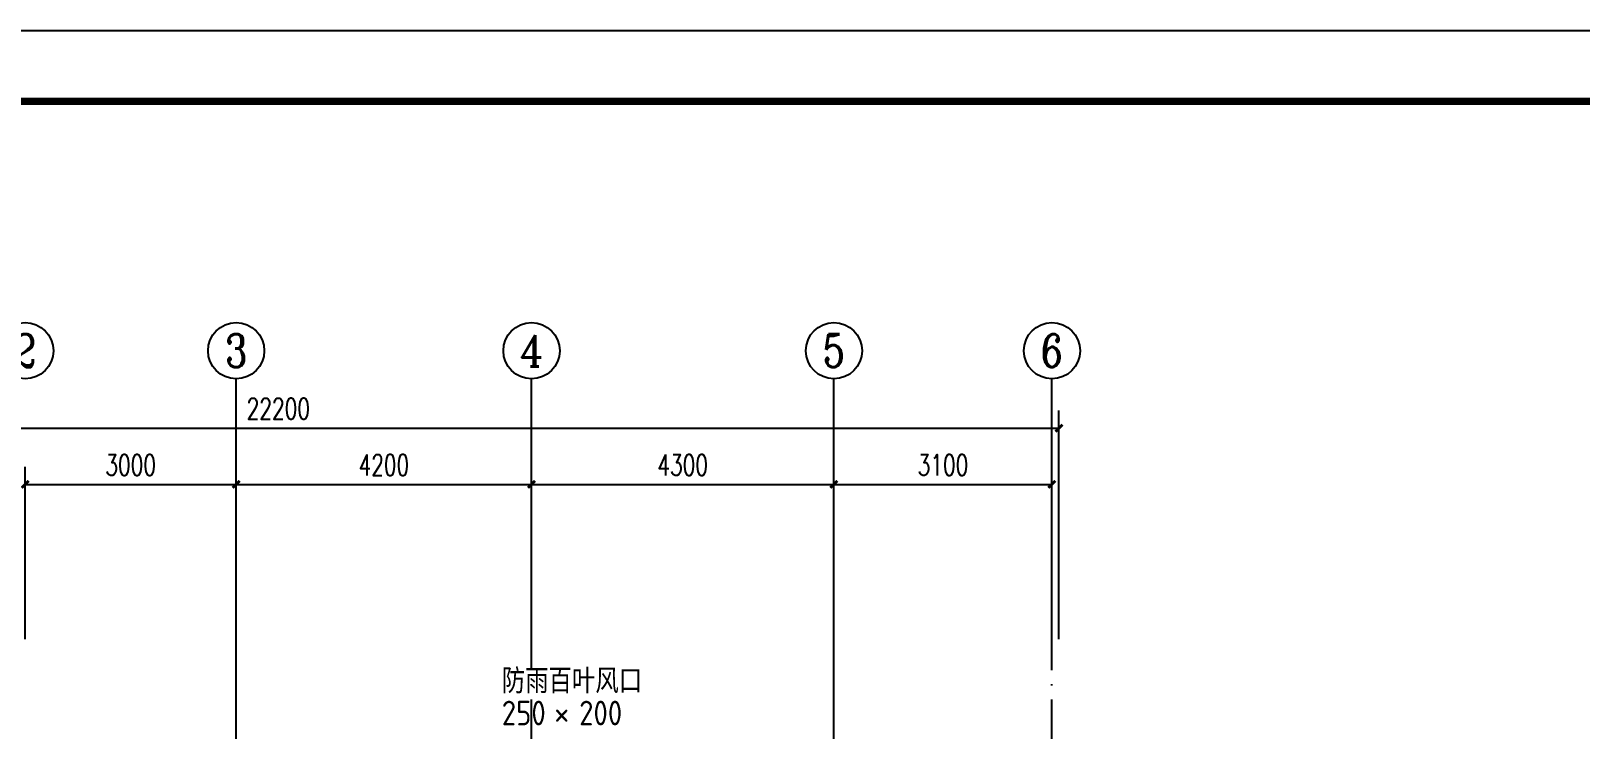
# Model space of a CAD drawing. Extents: x 5188914 to 7068445, y -542675 to 2032183.
# Drawn here: x 5219954 to 5241981, y -464841 to -454916 of the extents above; entities that cross this region are included whole.
import ezdxf
from ezdxf.enums import TextEntityAlignment as Align

# ---------------------------------------------------------------- set-up
doc = ezdxf.new("R2010")
doc.units = 0
doc.header["$LTSCALE"] = 1000
doc.header["$MEASUREMENT"] = 0
doc.linetypes.add('DOTE', pattern=[2.42, 2, -0.2, 0.02, -0.2])
doc.layers.get('0').update_dxf_attribs({"linetype": 'CONTINUOUS'})
doc.layers.get('Defpoints').update_dxf_attribs({"linetype": 'CONTINUOUS'})
for name, color, linetype in [('AXIS', 3, 'CONTINUOUS'), ('AXIS_TEXT', 7, 'CONTINUOUS'), ('DOTE', 252, 'CONTINUOUS'), ('DUCT-排风标注', 3, 'CONTINUOUS'), ('PUB_TITLE', 4, 'CONTINUOUS')]:
    doc.layers.add(name, color=color, linetype=linetype)
doc.styles.add('_TCH_AXIS', font='COMPLEX', dxfattribs={"bigfont": 'GBCBIG'})
doc.styles.add('_TCH_DIM_T3', font='SIMPLEX', dxfattribs={"width": 0.705882, "bigfont": 'GBCBIG'})
doc.styles.add('COMPLEX', font='COMPLEX')
doc.styles.get("Standard").update_dxf_attribs({"font": 'SCEIE', "bigfont": 'SCEIC'})
doc.dimstyles.new('_TCH_ARCH&&100', dxfattribs={"dimtxt": 297.5, "dimasz": 100, "dimexe": 250, "dimexo": 300, "dimgap": 126.25, "dimtad": 1, "dimdec": 0, "dimzin": 0, "dimdsep": 46, "dimtxsty": '_TCH_DIM_T3', "dimblk": 'ARCHTICK', "dimcen": 0.09, "dimclrt": 7, "dimazin": 2, "dimtfac": 1, "dimtdec": 0, "dimtix": 1, "dimtmove": 2, "dimatfit": 3, "dimfxl": 0, "dimtolj": 1, "dimtzin": 0, "dimarcsym": 0})

# ---------------------------------------------------------------- blocks, each defined once
blk = doc.blocks.new('_AXISO')
blk.add_circle((0, 0), 0.5)
at = {"layer": 'AXIS_TEXT', "style": 'COMPLEX', "width": 1.041667}
blk.add_attdef('A', text='', height=0.56, dxfattribs=at).set_placement((-0.25, -0.28), (0.25, -0.28), align=Align.FIT)
blk = doc.blocks.new('_ArchTick')
at = {"color": 0, "linetype": 'ByBlock', "const_width": 0.4}
blk.add_lwpolyline([(-0.5, -0.5), (0.5, 0.5)], dxfattribs=at)
blk = doc.blocks.new('*D223')
at = {"layer": 'AXIS', "color": 0, "lineweight": -2}
for p, q in [((5219872, -463562), (5219872, -461112)), ((5222872, -463562), (5222872, -461112)), ((5219872, -461362), (5222872, -461362))]:
    blk.add_line(p, q, dxfattribs=at)
at = {"layer": 'Defpoints', "color": 0}
for p in [(5222872, -461362), (5219872, -463862), (5222872, -463862)]:
    blk.add_point(p, dxfattribs=at)
at = {"layer": 'AXIS', "color": 0, "lineweight": -2, "xscale": 100, "yscale": 100, "zscale": 100, "rotation": 180}
blk.add_blockref('_ArchTick', (5219872, -461362), dxfattribs=at)
at = {"layer": 'AXIS', "color": 0, "lineweight": -2, "xscale": 100, "yscale": 100, "zscale": 100}
blk.add_blockref('_ArchTick', (5222872, -461362), dxfattribs=at)
at = {"layer": 'AXIS', "color": 7, "insert": (5221372, -461087), "char_height": 297.5, "attachment_point": 5, "style": '_TCH_DIM_T3'}
blk.add_mtext('\\A1;3000', dxfattribs=at)
blk = doc.blocks.new('*D224')
at = {"layer": 'AXIS', "color": 0, "lineweight": -2}
for p, q in [((5222872, -463562), (5222872, -461112)), ((5227072, -463562), (5227072, -461112)), ((5222872, -461362), (5227072, -461362))]:
    blk.add_line(p, q, dxfattribs=at)
at = {"layer": 'Defpoints', "color": 0}
for p in [(5227072, -461362), (5222872, -463862), (5227072, -463862)]:
    blk.add_point(p, dxfattribs=at)
at = {"layer": 'AXIS', "color": 0, "lineweight": -2, "xscale": 100, "yscale": 100, "zscale": 100, "rotation": 180}
blk.add_blockref('_ArchTick', (5222872, -461362), dxfattribs=at)
at = {"layer": 'AXIS', "color": 0, "lineweight": -2, "xscale": 100, "yscale": 100, "zscale": 100}
blk.add_blockref('_ArchTick', (5227072, -461362), dxfattribs=at)
at = {"layer": 'AXIS', "color": 7, "insert": (5224972, -461087), "char_height": 297.5, "attachment_point": 5, "style": '_TCH_DIM_T3'}
blk.add_mtext('\\A1;4200', dxfattribs=at)
blk = doc.blocks.new('*D225')
at = {"layer": 'AXIS', "color": 0, "lineweight": -2}
for p, q in [((5227072, -463562), (5227072, -461112)), ((5231372, -463562), (5231372, -461112)), ((5227072, -461362), (5231372, -461362))]:
    blk.add_line(p, q, dxfattribs=at)
at = {"layer": 'Defpoints', "color": 0}
for p in [(5231372, -461362), (5227072, -463862), (5231372, -463862)]:
    blk.add_point(p, dxfattribs=at)
at = {"layer": 'AXIS', "color": 0, "lineweight": -2, "xscale": 100, "yscale": 100, "zscale": 100, "rotation": 180}
blk.add_blockref('_ArchTick', (5227072, -461362), dxfattribs=at)
at = {"layer": 'AXIS', "color": 0, "lineweight": -2, "xscale": 100, "yscale": 100, "zscale": 100}
blk.add_blockref('_ArchTick', (5231372, -461362), dxfattribs=at)
at = {"layer": 'AXIS', "color": 7, "insert": (5229222, -461087), "char_height": 297.5, "attachment_point": 5, "style": '_TCH_DIM_T3'}
blk.add_mtext('\\A1;4300', dxfattribs=at)
blk = doc.blocks.new('*D226')
at = {"layer": 'AXIS', "color": 0, "lineweight": -2}
for p, q in [((5231372, -463562), (5231372, -461112)), ((5234472, -463562), (5234472, -461112)), ((5231372, -461362), (5234472, -461362))]:
    blk.add_line(p, q, dxfattribs=at)
at = {"layer": 'Defpoints', "color": 0}
for p in [(5234472, -461362), (5231372, -463862), (5234472, -463862)]:
    blk.add_point(p, dxfattribs=at)
at = {"layer": 'AXIS', "color": 0, "lineweight": -2, "xscale": 100, "yscale": 100, "zscale": 100, "rotation": 180}
blk.add_blockref('_ArchTick', (5231372, -461362), dxfattribs=at)
at = {"layer": 'AXIS', "color": 0, "lineweight": -2, "xscale": 100, "yscale": 100, "zscale": 100}
blk.add_blockref('_ArchTick', (5234472, -461362), dxfattribs=at)
at = {"layer": 'AXIS', "color": 7, "insert": (5232922, -461087), "char_height": 297.5, "attachment_point": 5, "style": '_TCH_DIM_T3'}
blk.add_mtext('\\A1;3100', dxfattribs=at)
blk = doc.blocks.new('*D227')
at = {"layer": 'AXIS', "color": 0, "lineweight": -2}
for p, q in [((5212372, -463562), (5212372, -460312)), ((5234572, -463562), (5234572, -460312)), ((5212372, -460562), (5234572, -460562))]:
    blk.add_line(p, q, dxfattribs=at)
at = {"layer": 'Defpoints', "color": 0}
for p in [(5234572, -460562), (5212372, -463862), (5234572, -463862)]:
    blk.add_point(p, dxfattribs=at)
at = {"layer": 'AXIS', "color": 0, "lineweight": -2, "xscale": 100, "yscale": 100, "zscale": 100, "rotation": 180}
blk.add_blockref('_ArchTick', (5212372, -460562), dxfattribs=at)
at = {"layer": 'AXIS', "color": 0, "lineweight": -2, "xscale": 100, "yscale": 100, "zscale": 100}
blk.add_blockref('_ArchTick', (5234572, -460562), dxfattribs=at)
at = {"layer": 'AXIS', "color": 7, "insert": (5223472, -460287), "char_height": 297.5, "attachment_point": 5, "style": '_TCH_DIM_T3'}
blk.add_mtext('\\A1;22200', dxfattribs=at)

msp = doc.modelspace()

# ---------------------------------------------------------------- linework, layer by layer
at = {"layer": 'AXIS', "color": 0}
for p, q in [((5222872.1, -463861.6), (5222872.1, -459861.6)), ((5227072.1, -463861.6), (5227072.1, -459861.6)), ((5231372.1, -463861.6), (5231372.1, -459861.6)), ((5234472.1, -463861.6), (5234472.1, -459861.6))]:
    msp.add_line(p, q, dxfattribs=at)
at = {"layer": 'DOTE', "linetype": 'DOTE'}
for p, q in [((5222872.1, -472661.6), (5222872.1, -463861.6)), ((5227072.1, -483361.6), (5227072.1, -463861.6)), ((5231372.1, -472661.6), (5231372.1, -463861.6)), ((5234472.1, -483361.6), (5234472.1, -463861.6))]:
    msp.add_line(p, q, dxfattribs=at)
at = {"layer": 'PUB_TITLE', "color": 4}
msp.add_lwpolyline([(5193907.2, -496915.9), (5253307.2, -496915.9), (5253307.2, -454915.9), (5193907.2, -454915.9)], close=True, dxfattribs=at)
at = {"layer": 'PUB_TITLE', "color": 4, "const_width": 100}
msp.add_lwpolyline([(5196407.2, -495915.9), (5252307.2, -495915.9), (5252307.2, -455915.9), (5196407.2, -455915.9)], close=True, dxfattribs=at)

# ---------------------------------------------------------------- block references
at = {"layer": 'AXIS', "color": 0}
ref = msp.add_blockref('_AXISO', (5219872.1, -459461.6), dxfattribs=dict(at, xscale=800, yscale=800, zscale=800))
ref.add_attrib('A', '2', dxfattribs={"layer": 'AXIS_TEXT', "color": 0, "height": 465.9, "style": '_TCH_AXIS'}).set_placement((5219716.8, -459694.6), (5220027.4, -459694.6), align=Align.FIT)
ref = msp.add_blockref('_AXISO', (5222872.1, -459461.6), dxfattribs=dict(at, xscale=800, yscale=800, zscale=800))
ref.add_attrib('A', '3', dxfattribs={"layer": 'AXIS_TEXT', "color": 0, "height": 465.9, "style": '_TCH_AXIS'}).set_placement((5222716.8, -459694.6), (5223027.4, -459694.6), align=Align.FIT)
ref = msp.add_blockref('_AXISO', (5227072.1, -459461.6), dxfattribs=dict(at, xscale=800, yscale=800, zscale=800))
ref.add_attrib('A', '4', dxfattribs={"layer": 'AXIS_TEXT', "color": 0, "height": 445.4, "style": '_TCH_AXIS'}).set_placement((5226902.4, -459684.4), (5227241.8, -459684.4), align=Align.FIT)
ref = msp.add_blockref('_AXISO', (5231372.1, -459461.6), dxfattribs=dict(at, xscale=800, yscale=800, zscale=800))
ref.add_attrib('A', '5', dxfattribs={"layer": 'AXIS_TEXT', "color": 0, "height": 465.9, "style": '_TCH_AXIS'}).set_placement((5231216.8, -459694.6), (5231527.4, -459694.6), align=Align.FIT)
ref = msp.add_blockref('_AXISO', (5234472.1, -459461.6), dxfattribs=dict(at, xscale=800, yscale=800, zscale=800))
ref.add_attrib('A', '6', dxfattribs={"layer": 'AXIS_TEXT', "color": 0, "height": 465.9, "style": '_TCH_AXIS'}).set_placement((5234316.8, -459694.6), (5234627.4, -459694.6), align=Align.FIT)

# ---------------------------------------------------------------- texts
at = {"layer": 'DUCT-排风标注', "color": 7}
for s, p in [('防雨百叶风口', (5226648.9, -464333.1)), ('250', (5226648.9, -464788.1)), ('200', (5227748.9, -464788.1)), ('×', (5227398.9, -464788.1))]:
    msp.add_text(s, height=350, dxfattribs=at).set_placement(p)

# ---------------------------------------------------------------- dimensions: what is measured, and where the dimension line sits
at = {"layer": 'AXIS', "color": 0}
for p1, p2, distance, picture, middle in [((5212372.1, -463861.6), (5234572.1, -463861.6), 3300, '*D227', (5223472.1, -460286.6)), ((5219872.1, -463861.6), (5222872.1, -463861.6), 2500, '*D223', (5221372.1, -461086.6)), ((5222872.1, -463861.6), (5227072.1, -463861.6), 2500, '*D224', (5224972.1, -461086.6)), ((5227072.1, -463861.6), (5231372.1, -463861.6), 2500, '*D225', (5229222.1, -461086.6)), ((5231372.1, -463861.6), (5234472.1, -463861.6), 2500, '*D226', (5232922.1, -461086.6))]:
    dim = msp.add_aligned_dim(p1=p1, p2=p2, distance=distance, dimstyle='_TCH_ARCH&&100', dxfattribs=at)
    dim.commit()
    dim.dimension.update_dxf_attribs({"geometry": picture, "text_midpoint": middle})

doc.saveas('drawing.dxf')
